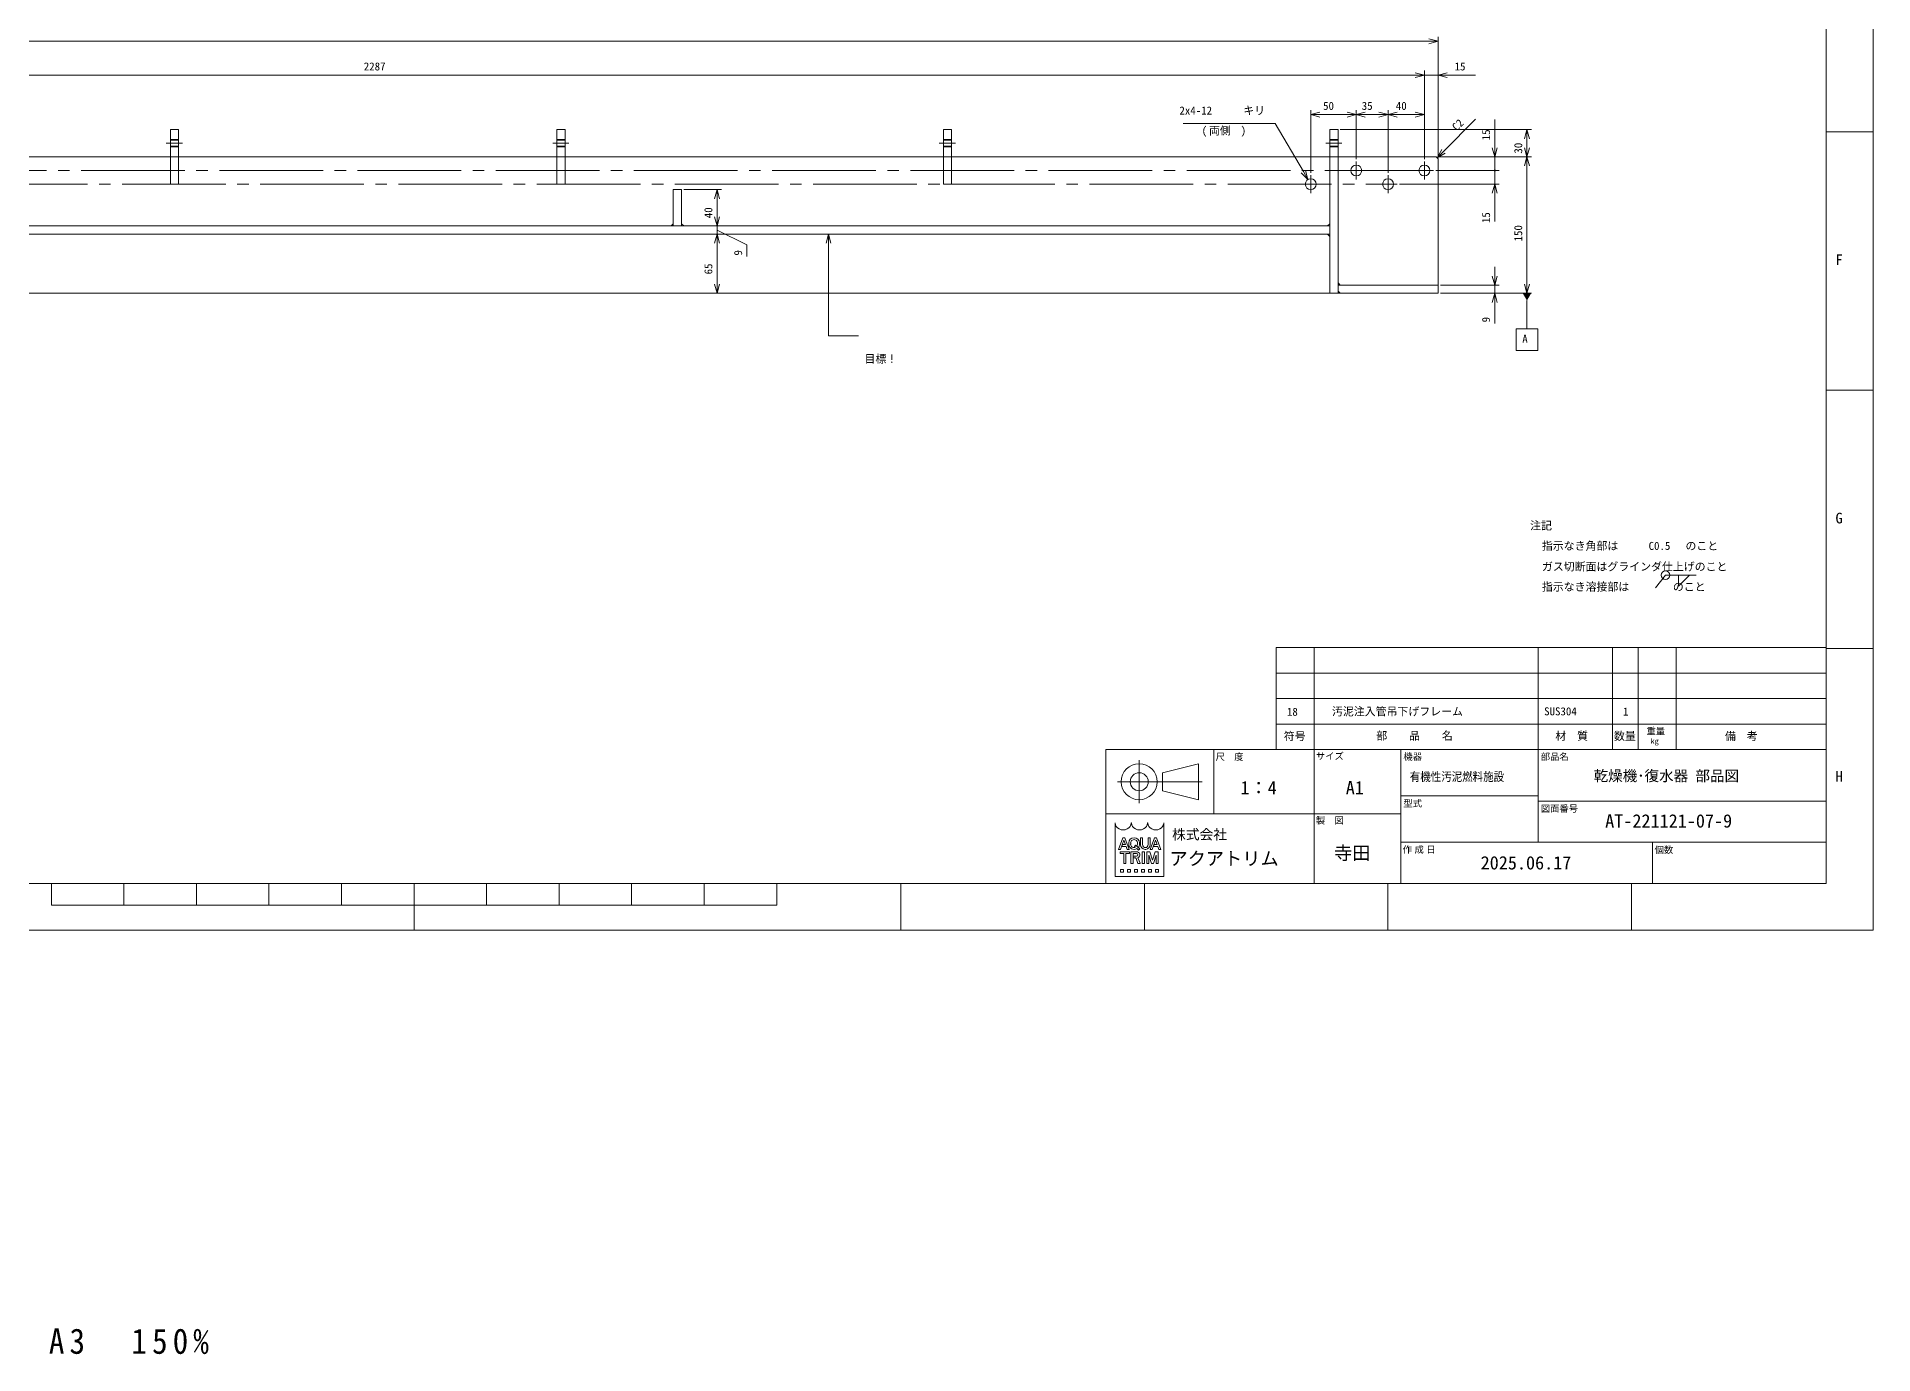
# Model space of a CAD drawing. Units: millimetres at full size. Extents: x -1656 to 1656, y -1622 to 1175.
# Drawn here: x -363 to 1656, y -1622 to -174 of the extents above; entities that cross this region are included whole.
import ezdxf
from ezdxf.enums import TextEntityAlignment as Align

# ---------------------------------------------------------------- set-up
doc = ezdxf.new("R2010")
doc.units = ezdxf.units.MM
doc.header["$LTSCALE"] = 12.6647
doc.linetypes.add('CHAIN2', pattern=[12, 9, -1, 1, -1])
for name, color, linetype, lineweight in [('0-0_90_FRAME', 2, 'Continuous', 9), ('0-1_91_BLANK', 6, 'Continuous', 9), ('0-2_08_DIM', 3, 'Continuous', 9), ('0-3_0', 134, 'Continuous', 9), ('0-4_04_HIDDEN', 7, 'Continuous', 9), ('0-5_05_CENTER', 2, 'CHAIN2', 9)]:
    doc.layers.add(name, color=color, linetype=linetype, lineweight=lineweight)
doc.layers.add('0-6_07_TEXT', color=3, linetype='Continuous')
doc.layers.add('0-8', color=7, linetype='Continuous')
doc.styles.add('ＭＳ ゴシック', font='')
doc.styles.add('ＭＳ Ｐゴシック', font='')
doc.styles.get('ＭＳ ゴシック').set_extended_font_data('MS Gothic')
doc.styles.get('ＭＳ Ｐゴシック').set_extended_font_data('MS PGothic')

# ---------------------------------------------------------------- blocks, each defined once
blk = doc.blocks.new('Weld-line')
at = {"layer": '0-2_08_DIM'}
blk.add_line((0, 0), (1, 0), dxfattribs=at)
blk = doc.blocks.new('Weld10-s5')
at = {"layer": '0-2_08_DIM'}
blk.add_circle((0, 0), 2, dxfattribs=at)
blk = doc.blocks.new('Weld10-a1')
at = {"layer": '0-2_08_DIM'}
blk.add_lwpolyline([(5, 0), (0, 5), (0, 0)], close=True, dxfattribs=at)
blk = doc.blocks.new('Jis_w20130906110600')
at = {"layer": '0-2_08_DIM'}
blk.add_line((-4.631, -5.765), (0, 0), dxfattribs=at)
blk.add_blockref('Weld10-s5', (0, 0), dxfattribs=at)
at = {"layer": '0-2_08_DIM', "xscale": 14, "yscale": 14}
blk.add_blockref('Weld-line', (0, 0), dxfattribs=at)
at = {"layer": '0-2_08_DIM', "xscale": -1, "rotation": 180}
blk.add_blockref('Weld10-a1', (6, 0), dxfattribs=at)
blk = doc.blocks.new('_Open30')
at = {"layer": '0-2_08_DIM'}
blk.add_line((0, 0), (-1, 0), dxfattribs=at)
blk.add_lwpolyline([(-1, 0.268), (0, 0), (-1, -0.268)], dxfattribs=at)
blk = doc.blocks.new('_DotSmall')
at = {"layer": '0-2_08_DIM'}
for start, end in [(0, 180), (180, 0)]:
    blk.add_arc((0, 0), 0.0625, start, end, dxfattribs=at)
blk = doc.blocks.new('AM_DATUM')
at = {"layer": '0-2_08_DIM'}
blk.add_lwpolyline([(3, -3), (-3, -3), (-3, 3), (3, 3)], close=True, dxfattribs=at)
blk = doc.blocks.new('_DatumFilled')
at = {"layer": '0-2_08_DIM'}
blk.add_solid([(0, -0.577), (0, 0.577), (-1, 0)], dxfattribs=at)

msp = doc.modelspace()

# ---------------------------------------------------------------- linework, layer by layer
at = {"layer": '0-0_90_FRAME'}
for p, q in [((1656.41, -278.51), (1604.56, -278.51)), ((1656.41, -562.5), (1604.56, -562.5)), ((999.67, -845.54), (999.67, -957.54)), ((999.67, -845.54), (1604.56, -845.54)), ((1041.67, -845.54), (1041.67, -957.54)), ((1288.03, -845.54), (1288.03, -957.54)), ((1369.81, -845.54), (1369.81, -957.54)), ((1397.81, -845.54), (1397.81, -957.54)), ((1439.81, -845.54), (1439.81, -957.54)), ((1656.41, -846.49), (1604.56, -846.49)), ((999.67, -873.54), (1604.56, -873.54)), ((999.67, -901.54), (1604.56, -901.54)), ((999.67, -929.54), (1604.56, -929.54)), ((826.44, -1067.35), (826.44, -1067.29)), ((826.44, -1067.35), (828.74, -1067.35)), ((828.1, -1069.92), (838.6, -1069.92)), ((828.1, -1069.92), (828.1, -1071.71)), ((828.74, -1067.35), (832.33, -1057.27)), ((829.99, -1063.98), (830.68, -1062.03)), ((829.99, -1063.98), (834.72, -1063.98)), ((830.68, -1062.03), (834.02, -1062.03)), ((831.27, -1054.55), (833.39, -1054.55)), ((834.02, -1062.03), (832.33, -1057.27)), ((838.22, -1067.29), (833.39, -1054.55)), ((837.67, -1060.18), (837.67, -1061.72)), ((838.22, -1067.35), (838.22, -1067.29)), ((838.6, -1069.92), (838.6, -1071.71)), ((839.81, -1060.33), (839.81, -1061.56)), ((840.06, -1069.92), (840.06, -1082.72)), ((840.06, -1069.92), (845.95, -1069.92)), ((844.06, -1063.96), (845.2, -1062.75)), ((844.06, -1063.96), (845.11, -1064.98)), ((845.2, -1062.75), (849.94, -1066.66)), ((846.56, -1063.82), (848.21, -1065.18)), ((846.68, -1066.5), (848.46, -1068.24)), ((847.32, -1060.33), (847.32, -1061.56)), ((848.46, -1068.24), (849.94, -1066.66)), ((849.46, -1060.18), (849.46, -1061.72)), ((850.64, -1062.18), (850.64, -1054.55)), ((852.95, -1054.55), (850.64, -1054.55)), ((852.29, -1069.92), (855.1, -1069.92)), ((852.29, -1069.92), (852.29, -1071.71)), ((852.95, -1061.72), (852.95, -1054.55)), ((855.1, -1069.92), (855.1, -1071.71)), ((856.4, -1067.35), (855.64, -1067.35)), ((857.41, -1069.92), (860.76, -1069.92)), ((863.82, -1079.22), (860.76, -1069.92)), ((861.27, -1067.35), (861.27, -1067.29)), ((861.27, -1067.35), (863.57, -1067.35)), ((861.4, -1062.18), (861.4, -1054.55)), ((863.57, -1067.35), (867.16, -1057.27)), ((863.82, -1079.22), (866.87, -1069.92)), ((864.82, -1063.98), (865.52, -1062.03)), ((864.82, -1063.98), (869.55, -1063.98)), ((865.52, -1062.03), (868.86, -1062.03)), ((866.1, -1054.55), (868.22, -1054.55)), ((870.22, -1069.92), (866.87, -1069.92)), ((868.86, -1062.03), (867.16, -1057.27)), ((873.05, -1067.29), (868.22, -1054.55)), ((873.05, -1067.35), (873.05, -1067.29)), ((828.1, -1071.71), (831.94, -1071.71)), ((828.74, -1089.43), (828.74, -1092.5)), ((832.2, -1082.72), (832.2, -1071.96)), ((832.2, -1082.72), (834.5, -1082.72)), ((834.5, -1082.72), (834.5, -1071.96)), ((834.76, -1071.71), (838.6, -1071.71)), ((836.42, -1089.43), (836.42, -1092.5)), ((842.37, -1071.71), (846.26, -1071.71)), ((842.44, -1076.65), (842.44, -1074.86)), ((842.44, -1074.86), (846.26, -1074.86)), ((842.44, -1076.65), (844.96, -1076.65)), ((844.11, -1089.43), (844.11, -1092.5)), ((845.91, -1077.3), (847.86, -1082.72)), ((847.86, -1082.72), (850.34, -1082.72)), ((848.14, -1077.22), (850.34, -1082.62)), ((850.34, -1082.62), (850.34, -1082.72)), ((851.79, -1089.43), (851.79, -1092.5)), ((852.29, -1082.72), (852.29, -1080.93)), ((852.54, -1080.67), (852.54, -1071.96)), ((854.85, -1080.67), (854.85, -1071.96)), ((859.48, -1089.43), (859.48, -1092.5)), ((862.66, -1082.72), (859.71, -1073.76)), ((862.66, -1082.72), (864.97, -1082.72)), ((864.97, -1082.72), (867.92, -1073.76)), ((870.24, -1089.43), (870.24, -1092.5)), ((587.24, -1156.24), (587.24, -1104.63)), ((854.97, -1156.24), (854.97, -1104.63)), ((1122.71, -1156.24), (1122.71, -1104.63)), ((1390.44, -1156.24), (1390.44, -1104.63))]:
    msp.add_line(p, q, dxfattribs=at)
at = {"layer": '0-0_90_FRAME', "color": 134}
for p, q in [((849.19, -1016.66), (849.19, -969.14)), ((931.36, -1028.26), (931.36, -957.54)), ((999.67, -957.54), (1604.56, -957.54)), ((1041.67, -1104.63), (1041.67, -957.54)), ((1136.99, -1104.63), (1136.99, -957.54)), ((1288.03, -957.54), (1288.03, -1059.37)), ((825.43, -992.9), (918.49, -992.9)), ((1136.99, -1008.46), (1288.03, -1008.46)), ((1136.99, -1028.26), (812.56, -1028.26)), ((1288.03, -1014.11), (1604.56, -1014.11)), ((1136.99, -1059.37), (1604.56, -1059.37)), ((1413.53, -1059.37), (1413.53, -1104.63))]:
    msp.add_line(p, q, dxfattribs=at)
at = {"layer": '0-0_90_FRAME', "color": 6}
for p, q in [((-347.06, -1128.56), (-347.06, -1104.63)), ((-267.3, -1128.56), (-267.3, -1104.63)), ((-187.53, -1128.56), (-187.53, -1104.63)), ((-107.76, -1128.56), (-107.76, -1104.63)), ((-28, -1128.56), (-28, -1104.63)), ((51.77, -1156.24), (51.77, -1104.63)), ((131.53, -1128.56), (131.53, -1104.63)), ((211.3, -1128.56), (211.3, -1104.63)), ((291.07, -1128.56), (291.07, -1104.63)), ((370.83, -1128.56), (370.83, -1104.63)), ((450.6, -1128.56), (450.6, -1104.63)), ((-347.06, -1128.56), (450.6, -1128.56))]:
    msp.add_line(p, q, dxfattribs=at)
msp.add_lwpolyline([(-1501.02, -1104.63), (1604.56, -1104.63), (1604.56, 1115.59), (-1501.02, 1115.59)], close=True, dxfattribs=at)
at = {"layer": '0-0_90_FRAME', "color": 134}
for points in [[(812.56, -1104.63), (1604.56, -1104.63), (1604.56, -957.54), (812.56, -957.54)], [(874.93, -983), (914.53, -973.1), (914.53, -1012.7), (874.93, -1002.8)]]:
    msp.add_lwpolyline(points, close=True, dxfattribs=at)
at = {"layer": '0-0_90_FRAME'}
for points in [[(876.38, -1037.94), (876.38, -1097.12), (822.59, -1097.12), (822.59, -1037.94)], [(826.44, -1067.35), (826.44, -1067.29), (831.27, -1054.55)], [(838.22, -1067.35), (835.92, -1067.35), (834.72, -1063.98)], [(857.41, -1069.92), (857.41, -1082.72), (859.72, -1082.72), (859.71, -1073.76)], [(859.09, -1061.72), (859.09, -1054.55), (861.4, -1054.55)], [(861.27, -1067.35), (861.27, -1067.29), (866.1, -1054.55)], [(867.92, -1073.76), (867.92, -1082.72), (870.22, -1082.72), (870.22, -1069.92)], [(873.05, -1067.35), (870.75, -1067.35), (869.55, -1063.98)], [(828.74, -1089.43), (831.81, -1089.43), (831.81, -1092.5), (828.74, -1092.5)], [(836.42, -1089.43), (839.5, -1089.43), (839.5, -1092.5), (836.42, -1092.5)], [(840.06, -1082.72), (842.37, -1082.72), (842.37, -1071.71)], [(844.11, -1089.43), (847.18, -1089.43), (847.18, -1092.5), (844.11, -1092.5)], [(851.79, -1089.43), (854.87, -1089.43), (854.87, -1092.5), (851.79, -1092.5)], [(852.29, -1082.72), (855.1, -1082.72), (855.1, -1080.93)], [(859.48, -1089.43), (862.55, -1089.43), (862.55, -1092.5), (859.48, -1092.5)], [(870.24, -1089.43), (867.16, -1089.43), (867.16, -1092.5), (870.24, -1092.5)]]:
    msp.add_lwpolyline(points, dxfattribs=at)
at = {"layer": '0-0_90_FRAME', "color": 134}
for radius in [19.8, 9.9]:
    msp.add_circle((849.19, -992.9), radius, dxfattribs=at)
at = {"layer": '0-0_90_FRAME'}
for centre, radius, start, end in [((822.59, -1038.2), 0.256, 0, 90), ((840.52, -1038.2), 0.256, 0, 180), ((840.52, -1038.2), 0.256, 0, 90), ((858.45, -1038.2), 0.256, 0, 180), ((876.38, -1038.2), 0.256, 90, 180), ((856.06, -1061.95), 5.42, 182.45003, 265.55526), ((857.52, -1061.78), 4.57, 179.25279, 218.96457), ((856.02, -1060.92), 4.26, 241.15773, 298.84227), ((855.98, -1061.95), 5.42, 274.44474, 357.54997), ((854.52, -1061.78), 4.57, 321.03543, 0.74721), ((831.94, -1071.96), 0.256, 0, 90), ((834.76, -1071.96), 0.256, 90, 180), ((844.96, -1077.68), 1.02, 21.9283, 90), ((846.2, -1073.28), 1.58, 271.99706, 88.00294), ((846.59, -1077.85), 1.68, 22.27295, 58.55311), ((852.29, -1071.96), 0.256, 0, 90), ((852.29, -1080.67), 0.256, 270, 0), ((855.1, -1071.96), 0.256, 90, 180), ((855.1, -1080.67), 0.256, 180, 270)]:
    msp.add_arc(centre, radius, start, end, dxfattribs=at)
for centre, major_axis, ratio, start_param, end_param in [((831.56, -1038.2), (-8.71, 0), 0.882353, 6.2831853, 9.424778), ((849.49, -1038.2), (-8.71, 0), 0.882353, 6.2831853, 9.424778), ((867.42, -1038.2), (-8.71, 0), 0.882353, 6.2831853, 9.424778), ((843.56, -1060.18), (-5.89, 0), 0.956522, 3.1415927, 6.2831853), ((843.56, -1061.72), (-5.89, 0), 0.956522, 6.2831853, 8.4104559), ((843.56, -1060.33), (3.76, 0), 0.994718, 6.2831853, 9.424778), ((843.56, -1061.57), (3.76, 0), 0.995036, 3.1415927, 5.1354926), ((845.95, -1073.28), (-4.13, 0), 0.81482, 1.9440695, 4.712389), ((843.56, -1061.57), (3.76, 0), 0.995036, 5.6366671, 6.2831853), ((843.56, -1061.72), (-5.89, 0), 0.956522, 2.4802046, 3.1415927)]:
    msp.add_ellipse(centre, major_axis=major_axis, ratio=ratio, start_param=start_param, end_param=end_param, dxfattribs=at)
at = {"layer": '0-1_91_BLANK'}
msp.add_lwpolyline([(-1656.41, -1156.24), (1656.41, -1156.24), (1656.41, 1175.44), (-1656.41, 1175.44)], close=True, dxfattribs=at)
at = {"layer": '0-2_08_DIM'}
for p, q in [((1167.83, -178.98), (-1177.18, -178.98)), ((1177.83, -305.52), (1177.83, -173.98)), ((-1114.18, -216.15), (1152.83, -216.15)), ((1152.83, -216.15), (1142.83, -216.15)), ((1162.83, -308.46), (1162.83, -211.15)), ((1162.83, -308.46), (1162.83, -211.15)), ((1162.83, -216.15), (1177.83, -216.15)), ((1177.83, -305.52), (1177.83, -211.15)), ((1187.83, -216.15), (1218.83, -216.15)), ((1037.83, -323.46), (1037.83, -254.53)), ((1047.83, -259.53), (1077.83, -259.53)), ((1087.83, -308.46), (1087.83, -254.53)), ((1087.83, -308.46), (1087.83, -254.53)), ((1097.83, -259.53), (1112.83, -259.53)), ((1122.83, -323.46), (1122.83, -254.53)), ((1122.83, -323.46), (1122.83, -254.53)), ((1132.83, -259.53), (1152.83, -259.53)), ((1162.83, -308.46), (1162.83, -254.53)), ((1070.33, -276.02), (1280.52, -276.02)), ((1183.9, -299.95), (1219.18, -264.67)), ((1240.15, -296.02), (1240.15, -265.02)), ((1275.52, -296.02), (1275.52, -286.02)), ((1175.39, -321.02), (1245.15, -321.02)), ((1175.39, -321.02), (1245.15, -321.02)), ((1178.33, -306.02), (1245.15, -306.02)), ((1178.33, -306.02), (1280.52, -306.02)), ((1178.33, -306.02), (1280.52, -306.02)), ((1240.15, -321.02), (1240.15, -306.02)), ((1240.15, -321.02), (1240.15, -311.02)), ((1240.15, -321.02), (1240.15, -331.02)), ((1240.15, -321.02), (1240.15, -336.02)), ((1275.52, -316.02), (1275.52, -446.02)), ((348.33, -342.02), (389.93, -342.02)), ((1135.39, -336.02), (1245.15, -336.02)), ((384.93, -352.02), (384.93, -372.02)), ((384.93, -372.02), (384.93, -362.02)), ((1240.15, -346.02), (1240.15, -377.02)), ((382.19, -382.02), (389.93, -382.02)), ((382.19, -382.02), (389.93, -382.02)), ((384.93, -391.02), (384.93, -382.02)), ((382.19, -391.02), (389.93, -391.02)), ((382.19, -391.02), (389.93, -391.02)), ((384.93, -401.02), (384.93, -446.02)), ((384.93, -401.02), (384.93, -411.02)), ((1240.15, -437.02), (1240.15, -427.02)), ((392.19, -456.02), (379.93, -456.02)), ((1180.33, -447.02), (1245.15, -447.02)), ((1180.33, -456.02), (1280.52, -456.02)), ((1180.33, -456.02), (1245.15, -456.02)), ((1240.15, -447.02), (1240.15, -456.02)), ((1275.58, -464.02), (1275.58, -495.01)), ((1240.15, -466.02), (1240.15, -489.02))]:
    msp.add_line(p, q, dxfattribs=at)
for points in [[(897.54, -269.27), (998.65, -269.27), (1029.73, -322.22)], [(417.65, -415.61), (417.65, -402.61), (384.93, -386.52)], [(507.5, -401.02), (507.5, -502.64), (540.48, -502.64)]]:
    msp.add_lwpolyline(points, dxfattribs=at)
at = {"layer": '0-3_0'}
for points in [[(-207.18, -306.02), (-207.18, -276.02), (-216.18, -276.02), (-216.18, -306.02)], [(217.83, -306.02), (217.83, -276.02), (208.83, -276.02), (208.83, -306.02)], [(642.83, -306.02), (642.83, -276.02), (633.83, -276.02), (633.83, -306.02)], [(1067.83, -306.02), (1067.83, -276.02), (1058.83, -276.02), (1058.83, -306.02)]]:
    msp.add_lwpolyline(points, close=True, dxfattribs=at)
for points in [[(1177.83, -351.02), (1177.83, -308.02), (1175.83, -306.02), (967.83, -306.02), (-1006.18, -306.02), (-1145.18, -306.02), (-1147.18, -308.02), (-1147.18, -356.02)], [(-1157.18, -366.02), (-1185.18, -366.02), (-1187.18, -368.02), (-1187.18, -456.02), (1177.83, -456.02), (1177.83, -351.02)]]:
    msp.add_lwpolyline(points, dxfattribs=at)
at = {"layer": '0-3_0', "color": 3}
for points in [[(336.83, -382.02), (336.83, -379.52), (334.33, -382.02)], [(345.83, -382.02), (345.83, -379.52), (348.33, -382.02)], [(1058.83, -382.02), (1058.83, -379.52), (1056.33, -382.02)], [(1058.83, -391.02), (1058.83, -393.52), (1056.33, -391.02)], [(1067.83, -447.02), (1067.83, -444.52), (1070.33, -447.02)], [(1067.83, -456.02), (1067.83, -453.52), (1070.33, -456.02)]]:
    msp.add_lwpolyline(points, close=True, dxfattribs=at)
at = {"layer": '0-3_0'}
for centre in [(1087.83, -321.02), (1162.83, -321.02), (1037.83, -336.02), (1122.83, -336.02)]:
    msp.add_circle(centre, 6, dxfattribs=at)
at = {"layer": '0-4_04_HIDDEN'}
for p, q in [((-216.18, -287.02), (-207.18, -287.02)), ((-216.18, -287.77), (-207.18, -287.77)), ((-216.18, -294.27), (-207.18, -294.27)), ((-216.18, -295.02), (-207.18, -295.02)), ((208.83, -287.02), (217.83, -287.02)), ((208.83, -287.77), (217.83, -287.77)), ((208.83, -294.27), (217.83, -294.27)), ((208.83, -295.02), (217.83, -295.02)), ((633.83, -287.02), (642.83, -287.02)), ((633.83, -287.77), (642.83, -287.77)), ((633.83, -294.27), (642.83, -294.27)), ((633.83, -295.02), (642.83, -295.02)), ((1058.83, -287.02), (1067.83, -287.02)), ((1058.83, -287.77), (1067.83, -287.77)), ((1058.83, -294.27), (1067.83, -294.27)), ((1058.83, -295.02), (1067.83, -295.02))]:
    msp.add_line(p, q, dxfattribs=at)
for points in [[(1058.83, -276.02), (1058.83, -456.02), (1067.83, -456.02), (1067.83, -276.02)], [(-216.18, -306.02), (-216.18, -336.02), (-207.18, -336.02), (-207.18, -306.02)], [(208.83, -306.02), (208.83, -336.02), (217.83, -336.02), (217.83, -306.02)], [(633.83, -306.02), (633.83, -336.02), (642.83, -336.02), (642.83, -306.02)], [(336.83, -342.02), (336.83, -382.02), (345.83, -382.02), (345.83, -342.02)], [(-1094.18, -382.02), (-1094.18, -391.02), (1058.83, -391.02), (1058.83, -382.02)], [(1177.83, -447.02), (1067.83, -447.02), (1067.83, -456.02), (1177.83, -456.02)]]:
    msp.add_lwpolyline(points, close=True, dxfattribs=at)
at = {"layer": '0-5_05_CENTER'}
for p, q in [((-202.89, -291.02), (-220.76, -291.02)), ((222.11, -291.02), (204.24, -291.02)), ((647.11, -291.02), (629.24, -291.02)), ((1072.12, -291.02), (1054.24, -291.02)), ((-1074.18, -321.02), (1162.83, -321.02)), ((1077.77, -321.02), (1097.89, -321.02)), ((1087.83, -310.96), (1087.83, -331.08)), ((1152.77, -321.02), (1172.89, -321.02)), ((1162.83, -310.96), (1162.83, -331.08)), ((-1029.18, -336.02), (1122.83, -336.02)), ((1027.77, -336.02), (1047.89, -336.02)), ((1037.83, -325.96), (1037.83, -346.08)), ((1112.77, -336.02), (1132.89, -336.02)), ((1122.83, -325.96), (1122.83, -346.08))]:
    msp.add_line(p, q, dxfattribs=at)

# ---------------------------------------------------------------- block references
at = {"layer": '0-2_08_DIM'}
for name, p, xscale, yscale in [('_Open30', (1177.83, -178.98), 10, 10), ('_Open30', (1162.83, -216.15), 10, 10), ('_Open30', (1162.83, -216.15), 10, 10), ('_Open30', (1087.83, -259.53), 10, 10), ('_Open30', (1122.83, -259.53), 10, 10), ('_Open30', (1162.83, -259.53), 10, 10), ('AM_DATUM', (1275.58, -507.01), 4, 4), ('Jis_w20130906110600', (1427.91, -765.88), 2.4, 2.4)]:
    msp.add_blockref(name, p, dxfattribs=dict(at, xscale=xscale, yscale=yscale))
for name, p, xscale, yscale, rotation in [('_Open30', (1177.83, -216.15), 10, 10, 180), ('_Open30', (1037.83, -259.53), 10, 10, 180), ('_Open30', (1087.83, -259.53), 10, 10, 180), ('_Open30', (1122.83, -259.53), 10, 10, 180), ('_Open30', (1275.52, -276.02), 10, 10, 90), ('_Open30', (1176.83, -307.02), 10, 10, 225), ('_Open30', (1240.15, -306.02), 10, 10, 270), ('_Open30', (1275.52, -306.02), 10, 10, 270), ('_Open30', (1034.79, -330.84), 10, 10, 300.415), ('_DotSmall', (1240.15, -321.02), 10, 10, 90), ('_DotSmall', (1240.15, -321.02), 10, 10, 270), ('_Open30', (1275.52, -306.02), 10, 10, 90), ('_Open30', (384.93, -342.02), 10, 10, 90), ('_Open30', (1240.15, -336.02), 10, 10, 90), ('_Open30', (384.93, -382.02), 10, 10, 270), ('_Open30', (384.93, -382.02), 10, 10, 270), ('_Open30', (384.93, -391.02), 10, 10, 90), ('_Open30', (384.93, -391.02), 10, 10, 90), ('_Open30', (507.5, -391.02), 10, 10, 90), ('_Open30', (1240.15, -447.02), 10, 10, 270), ('_Open30', (384.93, -456.02), 10, 10, 270), ('_Open30', (1240.15, -456.02), 10, 10, 90), ('_DatumFilled', (1275.58, -456.02), 8, 8, 90), ('_Open30', (1275.52, -456.02), 10, 10, 270)]:
    msp.add_blockref(name, p, dxfattribs=dict(at, xscale=xscale, yscale=yscale, rotation=rotation))

# ---------------------------------------------------------------- texts
at = {"layer": '0-0_90_FRAME', "color": 134}
for s, height, style, p in [('F', 11.73, 'ＭＳ ゴシック', (1614.87, -428.5)), ('G', 11.73, 'ＭＳ ゴシック', (1614.87, -712.49)), ('尺\u3000度', 7.331, 'ＭＳ Ｐゴシック', (933.15, -971.4)), ('サイズ', 7.331, 'ＭＳ Ｐゴシック', (1043.47, -970.65)), ('機器', 7.331, 'ＭＳ Ｐゴシック', (1139.7, -971.23)), ('部品名', 7.331, 'ＭＳ Ｐゴシック', (1290.75, -971.23)), ('乾燥機･復水器 部品図', 11.73, 'ＭＳ ゴシック', (1348.87, -995.8)), ('H', 11.73, 'ＭＳ ゴシック', (1614.87, -996.48)), ('1：4', 14.66, 'ＭＳ ゴシック', (960.52, -1011.28)), ('A1', 14.66, 'ＭＳ ゴシック', (1076.33, -1011.28)), ('型式', 7.331, 'ＭＳ Ｐゴシック', (1139.7, -1022.65)), ('図面番号', 7.331, 'ＭＳ Ｐゴシック', (1290.75, -1028.3)), ('AT-221121-07-9', 14.66, 'ＭＳ ゴシック', (1361.61, -1047.73)), ('製\u3000図', 7.331, 'ＭＳ Ｐゴシック', (1043.47, -1041.37)), ('寺田', 14.66, 'ＭＳ ゴシック', (1063.34, -1083.01)), ('作 成 日', 7.331, 'ＭＳ Ｐゴシック', (1139.01, -1073.44)), ('個数', 7.331, 'ＭＳ Ｐゴシック', (1415.9, -1073.72)), ('2025.06.17', 14.66, 'ＭＳ ゴシック', (1224.66, -1093.76))]:
    msp.add_text(s, height=height, dxfattribs=dict(at, style=style)).set_placement(p, align=Align.BOTTOM_LEFT)
at = {"layer": '0-0_90_FRAME', "color": 3, "style": 'ＭＳ ゴシック'}
for s, height, p in [('18', 8.798, (1011.64, -923.05)), ('汚泥注入管吊下げフレーム', 8.798, (1061.18, -922.74)), ('SUS304', 8.798, (1294.48, -922.58)), ('1', 8.8, (1381.27, -922.85)), ('符号', 8.798, (1008.22, -949.92)), ('部\u3000\u3000品\u3000\u3000名', 8.798, (1109.95, -949.48)), ('材\u3000質', 8.798, (1306.71, -949.62)), ('数量', 8.798, (1371.28, -949.71)), ('重量', 7.331, (1406.96, -943.17)), ('kg', 5.865, (1411.38, -952.95)), ('備  考', 8.798, (1493.33, -949.92))]:
    msp.add_text(s, height=height, dxfattribs=at).set_placement(p, align=Align.BOTTOM_LEFT)
at = {"layer": '0-0_90_FRAME', "color": 134, "style": 'ＭＳ ゴシック', "width": 0.9}
msp.add_text('有機性汚泥燃料施設', height=9.384, dxfattribs=at).set_placement((1146.75, -994.96), align=Align.BOTTOM_LEFT)
at = {"layer": '0-0_90_FRAME', "style": 'ＭＳ ゴシック'}
for s, height, p in [('株式会社', 11.09, (885.32, -1059.69)), ('アクアトリム', 14.66, (882.54, -1089.06))]:
    msp.add_text(s, height=height, dxfattribs=at).set_placement(p, align=Align.BOTTOM_LEFT)
at = {"layer": '0-2_08_DIM'}
for s, height, style, p in [('2287', 8.798, 'ＭＳ ゴシック', (-3.53, -213.65)), ('15', 8.798, 'ＭＳ ゴシック', (1196.04, -213.64)), ('2x4-12', 8.798, 'ＭＳ ゴシック', (893.41, -262.13)), ('キリ', 8.798, 'ＭＳ Ｐゴシック', (963.69, -262.13)), ('50', 8.798, 'ＭＳ ゴシック', (1051.4, -257.02)), ('35', 8.798, 'ＭＳ ゴシック', (1093.9, -257.02)), ('40', 8.798, 'ＭＳ ゴシック', (1131.4, -257.03)), ('(', 8.8, 'ＭＳ ゴシック', (917.9, -284.19)), ('両側', 8.798, 'ＭＳ Ｐゴシック', (925.9, -284.19)), (')', 8.8, 'ＭＳ ゴシック', (960.79, -284.19)), ('目標！', 8.798, 'ＭＳ ゴシック', (547.14, -535.08))]:
    msp.add_text(s, height=height, dxfattribs=dict(at, style=style)).set_placement(p, align=Align.BOTTOM_LEFT)
at = {"layer": '0-2_08_DIM', "style": 'ＭＳ ゴシック'}
for s, height, rotation, p in [('C2', 8.798, 45, (1200.29, -280.03)), ('15', 8.798, 90, (1237.64, -287.8)), ('30', 8.798, 90, (1273.02, -302.45)), ('40', 8.798, 90, (382.43, -373.45)), ('15', 8.798, 90, (1237.64, -378.8)), ('150', 8.798, 90, (1273.01, -399.02)), ('65', 8.798, 90, (382.43, -435.23)), ('9', 8.8, 90, (415.15, -414.54)), ('9', 8.8, 90, (1237.65, -487.95))]:
    msp.add_text(s, height=height, rotation=rotation, dxfattribs=at).set_placement(p, align=Align.BOTTOM_LEFT)
at = {"layer": '0-3_0', "style": 'ＭＳ ゴシック'}
msp.add_text('A', height=8.8, dxfattribs=at).set_placement((1270.44, -513.01), align=Align.BOTTOM_LEFT)
at = {"layer": '0-6_07_TEXT'}
for s, style, p in [('注記', 'ＭＳ Ｐゴシック', (1279.07, -718.39)), ('\u3000指示なき角部は', 'ＭＳ Ｐゴシック', (1280.03, -740.71)), ('C0.5', 'ＭＳ ゴシック', (1409.33, -740.71)), ('のこと', 'ＭＳ Ｐゴシック', (1449.9, -740.71)), ('\u3000ガス切断面はグラインダ仕上げのこと', 'ＭＳ Ｐゴシック', (1280.03, -763.5)), ('\u3000指示なき溶接部は\u3000\u3000\u3000\u3000のこと', 'ＭＳ Ｐゴシック', (1280.03, -785.68))]:
    msp.add_text(s, height=8.798, dxfattribs=dict(at, style=style)).set_placement(p, align=Align.BOTTOM_LEFT)
at = {"layer": '0-8', "insert": (-349.79, -1622.29), "char_height": 27.85, "attachment_point": 7, "style": 'ＭＳ ゴシック'}
msp.add_mtext('\\T1.33;\\W0.9;A3\u3000150%', dxfattribs=at)

doc.saveas('drawing.dxf')
